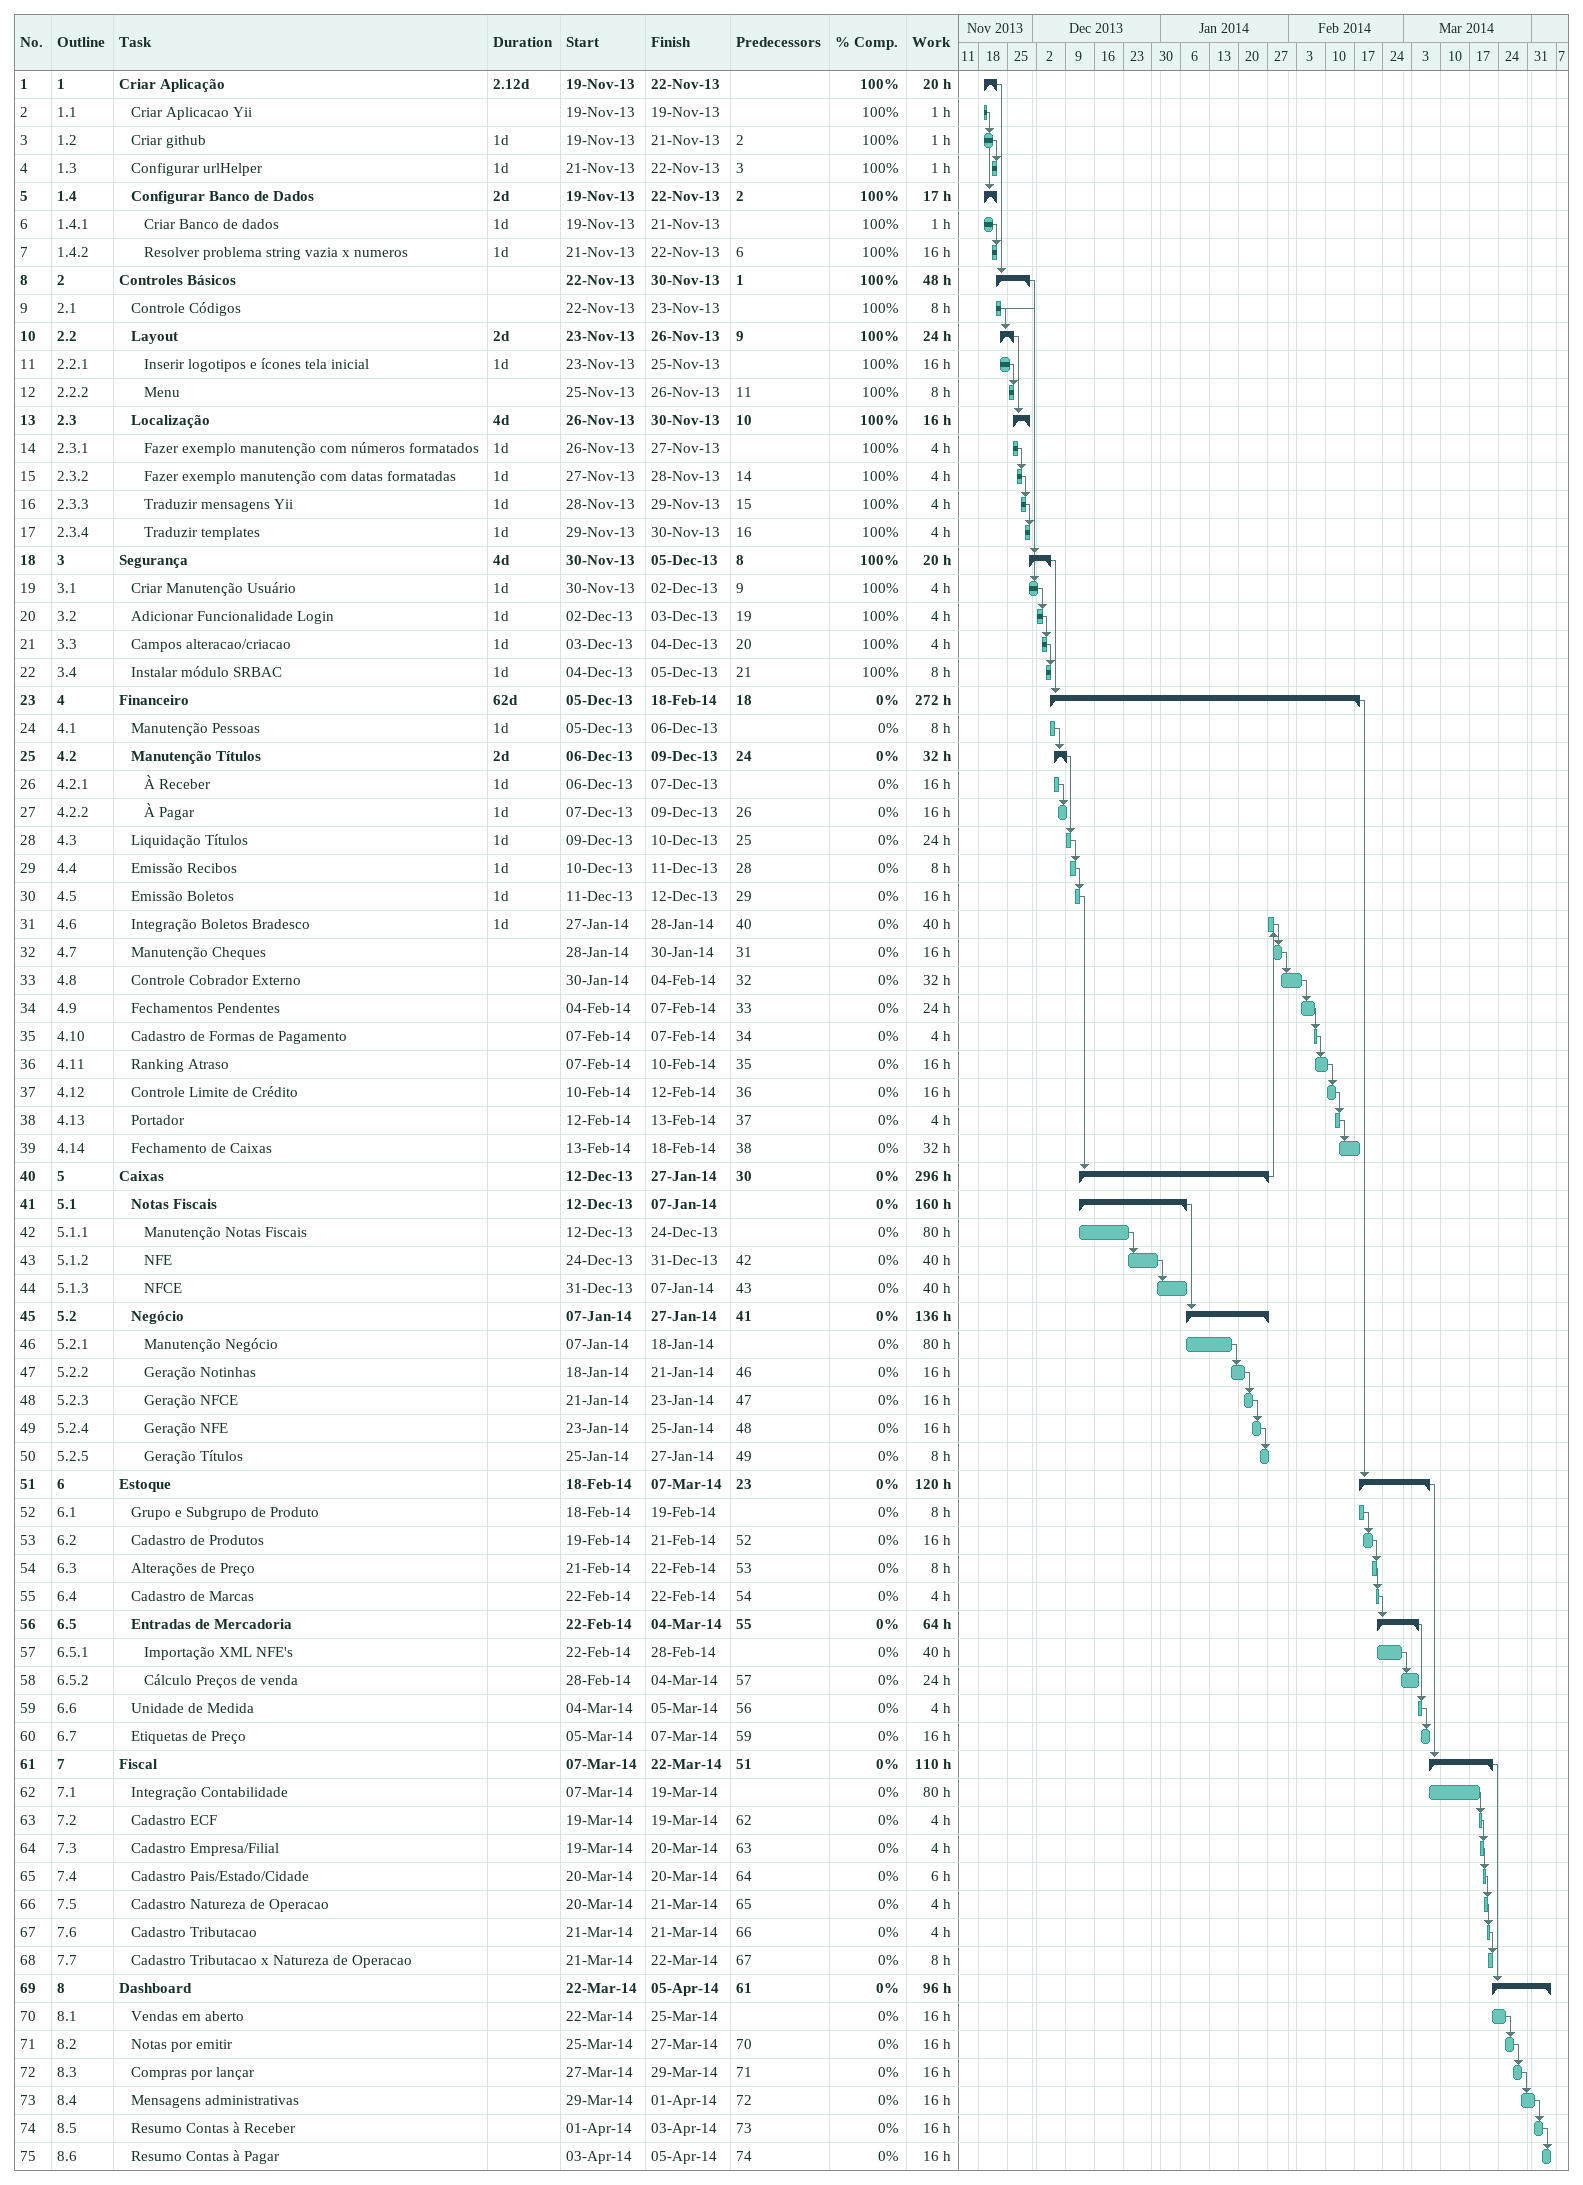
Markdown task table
| ID | WBS | Task | Duration | Start | Finish | Predecessors | % complete | Work (h) |
|---|---|---|---|---|---|---|---|---|
| 1 | 1 | **Criar Aplicação** | 2.12d | 2013-11-19 | 2013-11-22 |  | 100 | 20 |
| 2 | 1.1 | Criar Aplicacao Yii |  | 2013-11-19 | 2013-11-19 |  | 100 | 1 |
| 3 | 1.2 | Criar github | 1d | 2013-11-19 | 2013-11-21 | 2 | 100 | 1 |
| 4 | 1.3 | Configurar urlHelper | 1d | 2013-11-21 | 2013-11-22 | 3 | 100 | 1 |
| 5 | 1.4 | **Configurar Banco de Dados** | 2d | 2013-11-19 | 2013-11-22 | 2 | 100 | 17 |
| 6 | 1.4.1 | Criar Banco de dados | 1d | 2013-11-19 | 2013-11-21 |  | 100 | 1 |
| 7 | 1.4.2 | Resolver problema string vazia x numeros | 1d | 2013-11-21 | 2013-11-22 | 6 | 100 | 16 |
| 8 | 2 | **Controles Básicos** |  | 2013-11-22 | 2013-11-30 | 1 | 100 | 48 |
| 9 | 2.1 | Controle Códigos |  | 2013-11-22 | 2013-11-23 |  | 100 | 8 |
| 10 | 2.2 | **Layout** | 2d | 2013-11-23 | 2013-11-26 | 9 | 100 | 24 |
| 11 | 2.2.1 | Inserir logotipos e ícones tela inicial | 1d | 2013-11-23 | 2013-11-25 |  | 100 | 16 |
| 12 | 2.2.2 | Menu |  | 2013-11-25 | 2013-11-26 | 11 | 100 | 8 |
| 13 | 2.3 | **Localização** | 4d | 2013-11-26 | 2013-11-30 | 10 | 100 | 16 |
| 14 | 2.3.1 | Fazer exemplo manutenção com números formatados | 1d | 2013-11-26 | 2013-11-27 |  | 100 | 4 |
| 15 | 2.3.2 | Fazer exemplo manutenção com datas formatadas | 1d | 2013-11-27 | 2013-11-28 | 14 | 100 | 4 |
| 16 | 2.3.3 | Traduzir mensagens Yii | 1d | 2013-11-28 | 2013-11-29 | 15 | 100 | 4 |
| 17 | 2.3.4 | Traduzir templates | 1d | 2013-11-29 | 2013-11-30 | 16 | 100 | 4 |
| 18 | 3 | **Segurança** | 4d | 2013-11-30 | 2013-12-05 | 8 | 100 | 20 |
| 19 | 3.1 | Criar Manutenção Usuário | 1d | 2013-11-30 | 2013-12-02 | 9 | 100 | 4 |
| 20 | 3.2 | Adicionar Funcionalidade Login | 1d | 2013-12-02 | 2013-12-03 | 19 | 100 | 4 |
| 21 | 3.3 | Campos alteracao/criacao | 1d | 2013-12-03 | 2013-12-04 | 20 | 100 | 4 |
| 22 | 3.4 | Instalar módulo SRBAC | 1d | 2013-12-04 | 2013-12-05 | 21 | 100 | 8 |
| 23 | 4 | **Financeiro** | 62d | 2013-12-05 | 2014-02-18 | 18 | 0 | 272 |
| 24 | 4.1 | Manutenção Pessoas | 1d | 2013-12-05 | 2013-12-06 |  | 0 | 8 |
| 25 | 4.2 | **Manutenção Títulos** | 2d | 2013-12-06 | 2013-12-09 | 24 | 0 | 32 |
| 26 | 4.2.1 | À Receber | 1d | 2013-12-06 | 2013-12-07 |  | 0 | 16 |
| 27 | 4.2.2 | À Pagar | 1d | 2013-12-07 | 2013-12-09 | 26 | 0 | 16 |
| 28 | 4.3 | Liquidação Títulos | 1d | 2013-12-09 | 2013-12-10 | 25 | 0 | 24 |
| 29 | 4.4 | Emissão Recibos | 1d | 2013-12-10 | 2013-12-11 | 28 | 0 | 8 |
| 30 | 4.5 | Emissão Boletos | 1d | 2013-12-11 | 2013-12-12 | 29 | 0 | 16 |
| 31 | 4.6 | Integração Boletos Bradesco | 1d | 2014-01-27 | 2014-01-28 | 40 | 0 | 40 |
| 32 | 4.7 | Manutenção Cheques |  | 2014-01-28 | 2014-01-30 | 31 | 0 | 16 |
| 33 | 4.8 | Controle Cobrador Externo |  | 2014-01-30 | 2014-02-04 | 32 | 0 | 32 |
| 34 | 4.9 | Fechamentos Pendentes |  | 2014-02-04 | 2014-02-07 | 33 | 0 | 24 |
| 35 | 4.10 | Cadastro de Formas de Pagamento |  | 2014-02-07 | 2014-02-07 | 34 | 0 | 4 |
| 36 | 4.11 | Ranking Atraso |  | 2014-02-07 | 2014-02-10 | 35 | 0 | 16 |
| 37 | 4.12 | Controle Limite de Crédito |  | 2014-02-10 | 2014-02-12 | 36 | 0 | 16 |
| 38 | 4.13 | Portador |  | 2014-02-12 | 2014-02-13 | 37 | 0 | 4 |
| 39 | 4.14 | Fechamento de Caixas |  | 2014-02-13 | 2014-02-18 | 38 | 0 | 32 |
| 40 | 5 | **Caixas** |  | 2013-12-12 | 2014-01-27 | 30 | 0 | 296 |
| 41 | 5.1 | **Notas Fiscais** |  | 2013-12-12 | 2014-01-07 |  | 0 | 160 |
| 42 | 5.1.1 | Manutenção Notas Fiscais |  | 2013-12-12 | 2013-12-24 |  | 0 | 80 |
| 43 | 5.1.2 | NFE |  | 2013-12-24 | 2013-12-31 | 42 | 0 | 40 |
| 44 | 5.1.3 | NFCE |  | 2013-12-31 | 2014-01-07 | 43 | 0 | 40 |
| 45 | 5.2 | **Negócio** |  | 2014-01-07 | 2014-01-27 | 41 | 0 | 136 |
| 46 | 5.2.1 | Manutenção Negócio |  | 2014-01-07 | 2014-01-18 |  | 0 | 80 |
| 47 | 5.2.2 | Geração Notinhas |  | 2014-01-18 | 2014-01-21 | 46 | 0 | 16 |
| 48 | 5.2.3 | Geração NFCE |  | 2014-01-21 | 2014-01-23 | 47 | 0 | 16 |
| 49 | 5.2.4 | Geração NFE |  | 2014-01-23 | 2014-01-25 | 48 | 0 | 16 |
| 50 | 5.2.5 | Geração Títulos |  | 2014-01-25 | 2014-01-27 | 49 | 0 | 8 |
| 51 | 6 | **Estoque** |  | 2014-02-18 | 2014-03-07 | 23 | 0 | 120 |
| 52 | 6.1 | Grupo e Subgrupo de Produto |  | 2014-02-18 | 2014-02-19 |  | 0 | 8 |
| 53 | 6.2 | Cadastro de Produtos |  | 2014-02-19 | 2014-02-21 | 52 | 0 | 16 |
| 54 | 6.3 | Alterações de Preço |  | 2014-02-21 | 2014-02-22 | 53 | 0 | 8 |
| 55 | 6.4 | Cadastro de Marcas |  | 2014-02-22 | 2014-02-22 | 54 | 0 | 4 |
| 56 | 6.5 | **Entradas de Mercadoria** |  | 2014-02-22 | 2014-03-04 | 55 | 0 | 64 |
| 57 | 6.5.1 | Importação XML NFE's |  | 2014-02-22 | 2014-02-28 |  | 0 | 40 |
| 58 | 6.5.2 | Cálculo Preços de venda |  | 2014-02-28 | 2014-03-04 | 57 | 0 | 24 |
| 59 | 6.6 | Unidade de Medida |  | 2014-03-04 | 2014-03-05 | 56 | 0 | 4 |
| 60 | 6.7 | Etiquetas de Preço |  | 2014-03-05 | 2014-03-07 | 59 | 0 | 16 |
| 61 | 7 | **Fiscal** |  | 2014-03-07 | 2014-03-22 | 51 | 0 | 110 |
| 62 | 7.1 | Integração Contabilidade |  | 2014-03-07 | 2014-03-19 |  | 0 | 80 |
| 63 | 7.2 | Cadastro ECF |  | 2014-03-19 | 2014-03-19 | 62 | 0 | 4 |
| 64 | 7.3 | Cadastro Empresa/Filial |  | 2014-03-19 | 2014-03-20 | 63 | 0 | 4 |
| 65 | 7.4 | Cadastro Pais/Estado/Cidade |  | 2014-03-20 | 2014-03-20 | 64 | 0 | 6 |
| 66 | 7.5 | Cadastro Natureza de Operacao |  | 2014-03-20 | 2014-03-21 | 65 | 0 | 4 |
| 67 | 7.6 | Cadastro Tributacao |  | 2014-03-21 | 2014-03-21 | 66 | 0 | 4 |
| 68 | 7.7 | Cadastro Tributacao x Natureza de Operacao |  | 2014-03-21 | 2014-03-22 | 67 | 0 | 8 |
| 69 | 8 | **Dashboard** |  | 2014-03-22 | 2014-04-05 | 61 | 0 | 96 |
| 70 | 8.1 | Vendas em aberto |  | 2014-03-22 | 2014-03-25 |  | 0 | 16 |
| 71 | 8.2 | Notas por emitir |  | 2014-03-25 | 2014-03-27 | 70 | 0 | 16 |
| 72 | 8.3 | Compras por lançar |  | 2014-03-27 | 2014-03-29 | 71 | 0 | 16 |
| 73 | 8.4 | Mensagens administrativas |  | 2014-03-29 | 2014-04-01 | 72 | 0 | 16 |
| 74 | 8.5 | Resumo Contas à Receber |  | 2014-04-01 | 2014-04-03 | 73 | 0 | 16 |
| 75 | 8.6 | Resumo Contas à Pagar |  | 2014-04-03 | 2014-04-05 | 74 | 0 | 16 |
